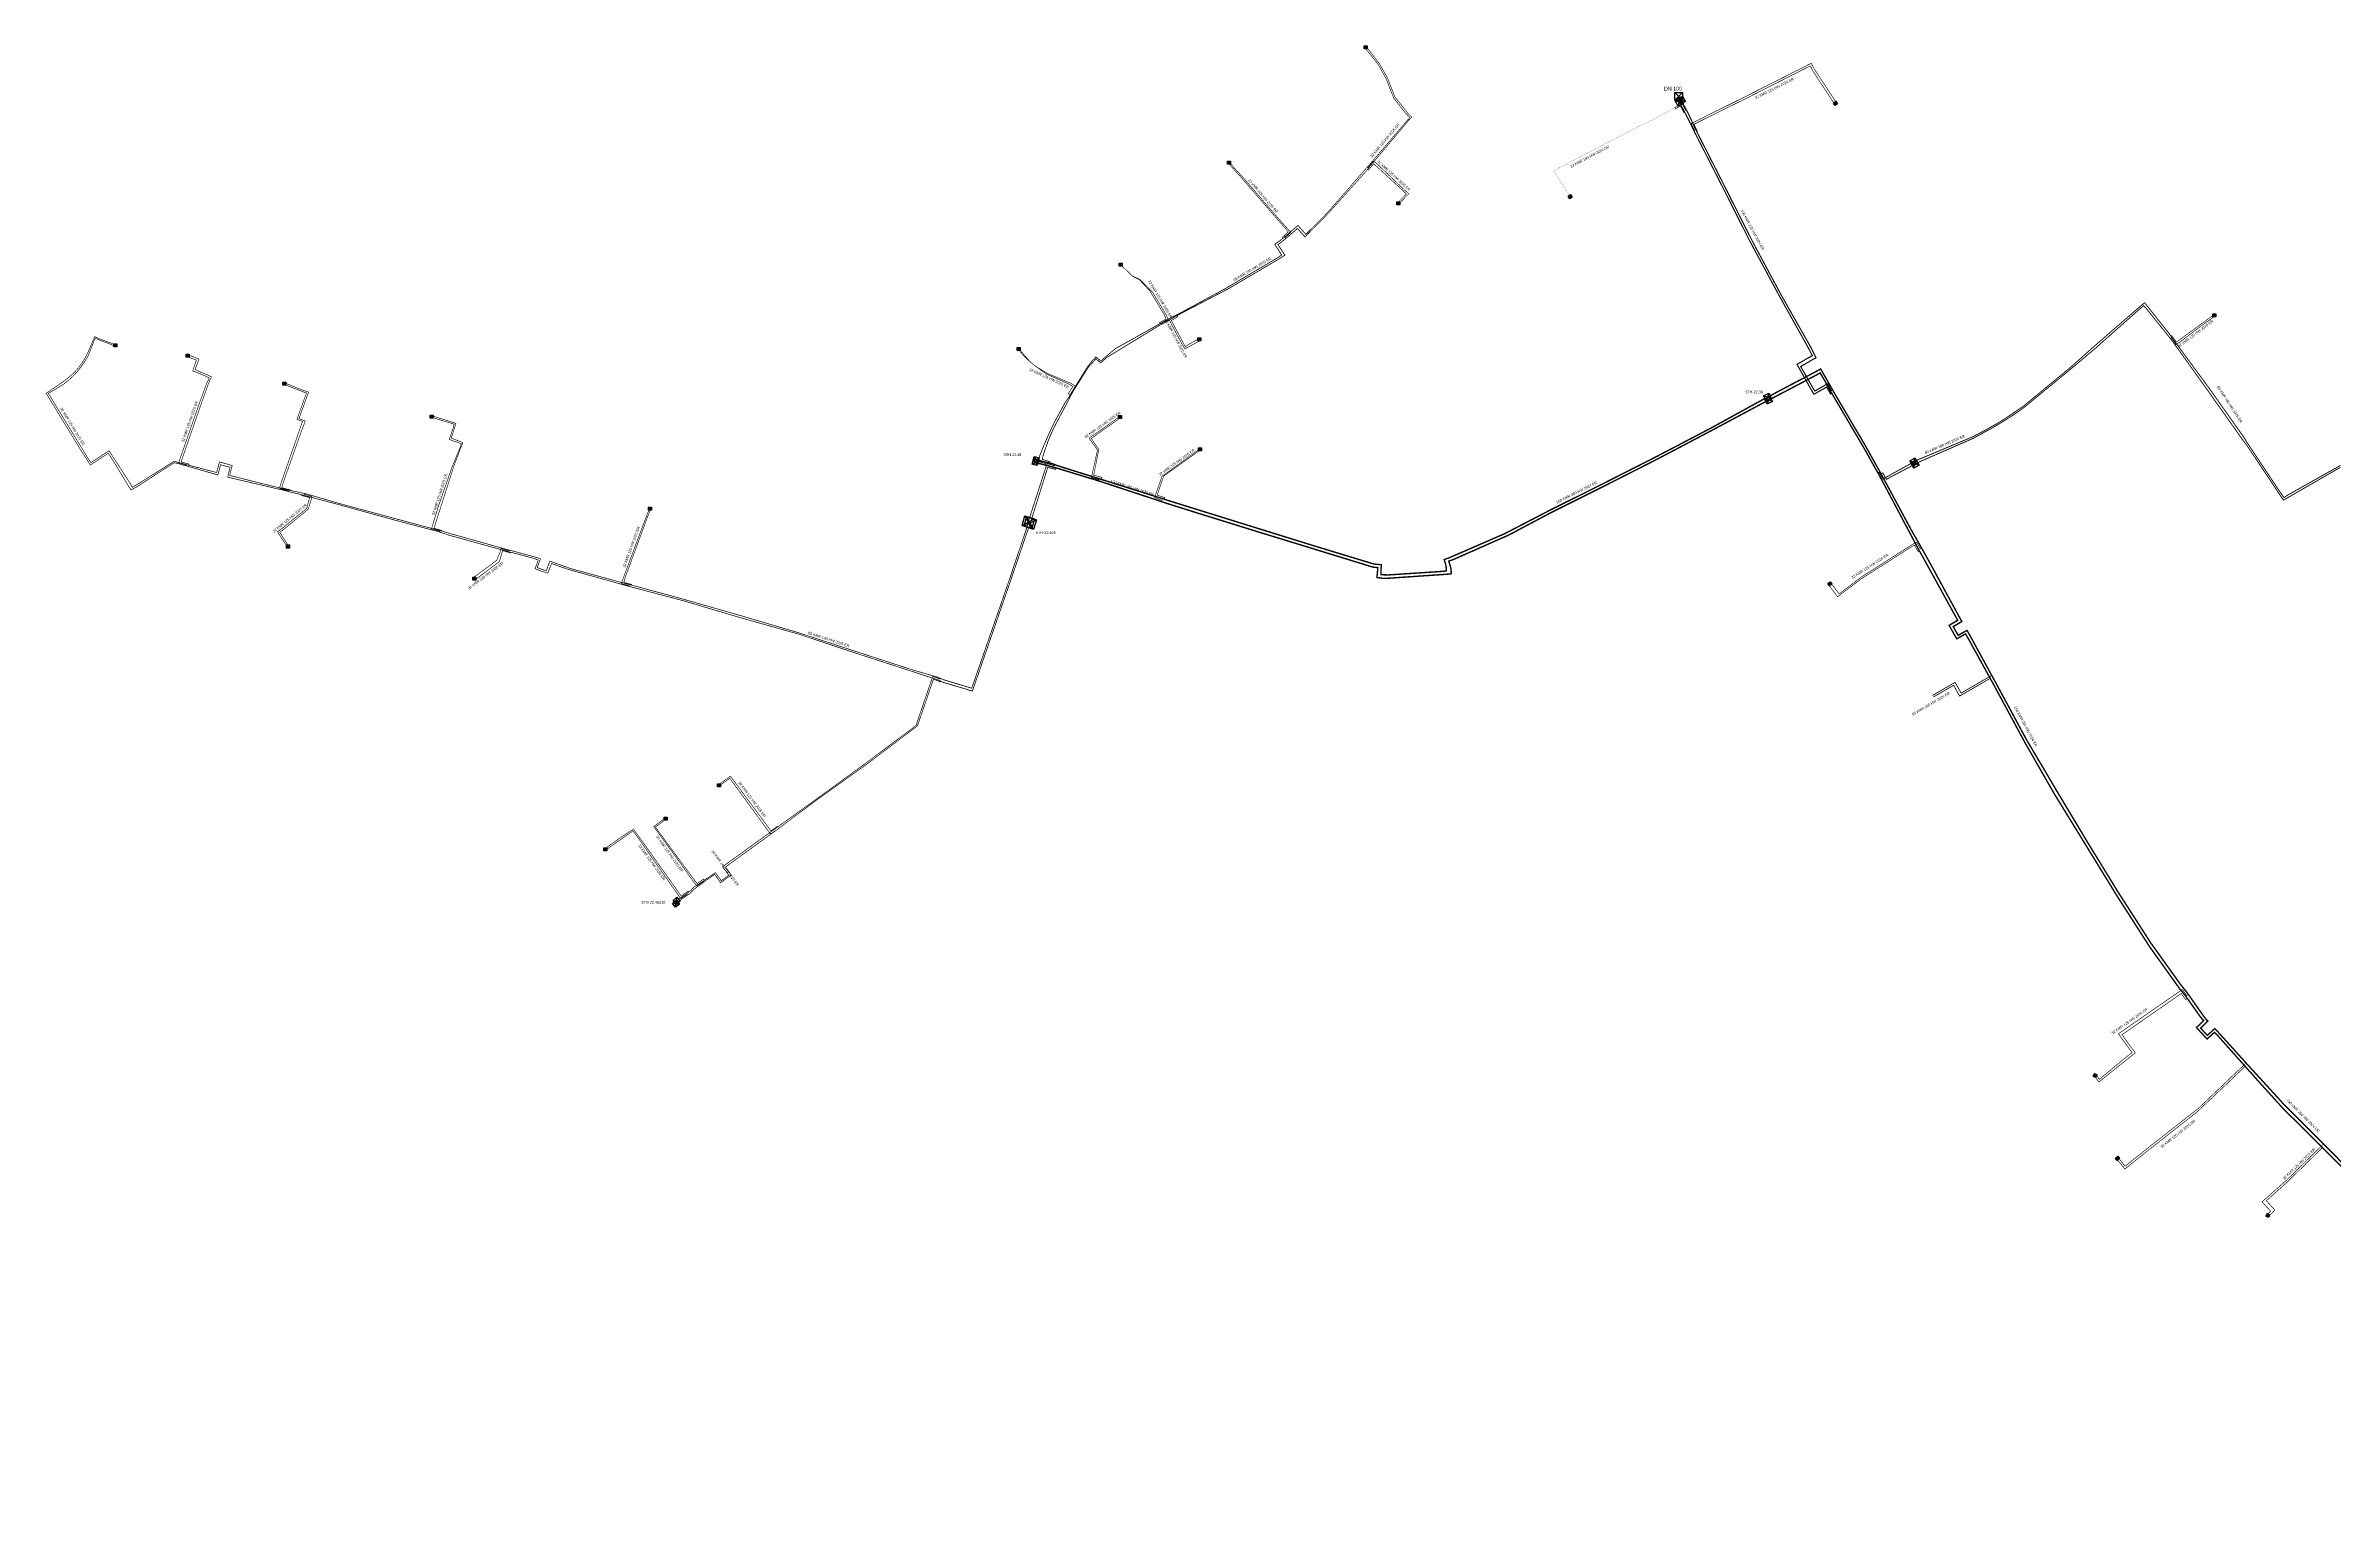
# Model space of a CAD drawing. Header units: metres. Extents: x 585854 to 590015, y 5316219 to 5318761.
# Drawn here: x 586241.4 to 586694.7, y 5318443.5 to 5318730.9 of the extents above; entities that cross this region are included whole.
import ezdxf
from ezdxf.enums import TextEntityAlignment as Align

# ---------------------------------------------------------------- set-up
doc = ezdxf.new("R2010")
doc.units = ezdxf.units.M
doc.header["$MEASUREMENT"] = 0
doc.layers.get('0').update_dxf_attribs({"color": 250, "linetype": 'CONTINUOUS'})
doc.styles.add('ARIAL NARROW', font='ARIAL.TTF', dxfattribs={"height": 3.3})
doc.styles.add('LIBERATION SANS', font='ARIAL.TTF', dxfattribs={"height": 3.3})

# ---------------------------------------------------------------- blocks, each defined once
blk = doc.blocks.new('FWM_SCHACHTUNBEKANNT')
at = {"color": 0}
for p, q in [((-0.5, -0.5), (0.5, 0.5)), ((-0.5, 0.5), (0.5, -0.5))]:
    blk.add_line(p, q, dxfattribs=at)
blk.add_lwpolyline([(-0.5, 0.5), (0.5, 0.5), (0.5, -0.5), (-0.5, -0.5)], close=True, dxfattribs=at)
blk = doc.blocks.new('FEW_GEBEINF-WOHN')
at = {"color": 0}
for p, q in [((-0.5, -0.5), (0.5, 0.5)), ((-0.5, 0.5), (0.5, -0.5))]:
    blk.add_line(p, q, dxfattribs=at)
blk.add_lwpolyline([(-0.5, 0.5), (0.5, 0.5), (0.5, -0.5), (-0.5, -0.5)], close=True, dxfattribs=at)
blk = doc.blocks.new('ECON_SCHIEBER')
at = {"color": 0}
for p, q in [((-0.5, -0.5), (0.5, 0.5)), ((-0.5, 0.5), (0.5, -0.5))]:
    blk.add_line(p, q, dxfattribs=at)
blk.add_lwpolyline([(-0.5, 0.5), (0.5, 0.5), (0.5, -0.5), (-0.5, -0.5)], close=True, dxfattribs=at)
blk = doc.blocks.new('ECON_ABSPERRVENTIL')
at = {"color": 0}
for p, q in [((-0.5, -0.5), (0.5, 0.5)), ((-0.5, 0.5), (0.5, -0.5))]:
    blk.add_line(p, q, dxfattribs=at)
blk.add_lwpolyline([(-0.5, 0.5), (0.5, 0.5), (0.5, -0.5), (-0.5, -0.5)], close=True, dxfattribs=at)

msp = doc.modelspace()

# ---------------------------------------------------------------- linework, layer by layer
at = {"layer": 'Fernwärme.Fernwärmeleitungen in Betrieb.Heizwasser-Doppelrohrleitung', "color": 1, "true_color": 0xff0000, "const_width": 0.032}
msp.add_lwpolyline([(586564.05, 5318718.63), (586563.52, 5318718.35), (586559.73, 5318716.28), (586558.53, 5318715.71), (586557.33, 5318715.13), (586551.55, 5318712.15), (586540.92, 5318706.58), (586540.08, 5318706.04), (586540.62, 5318705.2), (586543.31, 5318700.98)], dxfattribs=at)
at = {"layer": 'Fernwärme.Fernwärmeleitungen in Betrieb.Heizwasserleitung Rücklauf', "color": 254, "true_color": 0xccccff}
for points, const_width in [([(586492.04, 5318694.62), (586495.22, 5318697.82), (586502.75, 5318706.44), (586503.48, 5318707.25), (586510.97, 5318716.02), (586511.58, 5318716.69), (586510.86, 5318717.34), (586508.36, 5318720.52), (586506.81, 5318724.46), (586505.28, 5318727.18), (586502.72, 5318730.44)], 0.125), ([(586567.81, 5318714.08), (586567.96, 5318714.15), (586567.74, 5318714.6), (586567.3, 5318715.5), (586568.19, 5318715.94), (586578.2, 5318720.91), (586588.66, 5318726.2), (586590.16, 5318726.96), (586591.05, 5318727.42), (586591.51, 5318726.53), (586595.19, 5318720.91), (586596.03, 5318719.62), (586595.86, 5318719.46)], 0.125), ([(586566, 5318717.7), (586565.84, 5318717.62), (586565.62, 5318718.06), (586565.12, 5318718.93), (586564.7, 5318718.69), (586564.17, 5318718.41), (586564.05, 5318718.63)], 0.125), ([(586566, 5318717.7), (586565.76, 5318718.14), (586565.28, 5318719.05), (586564.93, 5318719.72), (586564.59, 5318720.38)], 0.225), ([(586567.81, 5318714.08), (586567.59, 5318714.53), (586566.24, 5318717.26), (586566, 5318717.7)], 0.225), ([(586595.09, 5318662.12), (586594.85, 5318661.94), (586594.61, 5318662.42), (586594.11, 5318663.28), (586593.25, 5318662.79), (586592.46, 5318662.34), (586591.59, 5318661.84), (586591.09, 5318662.7), (586588.73, 5318666.9), (586588.24, 5318667.77), (586589.11, 5318668.27), (586590.4, 5318669.02), (586591.28, 5318669.48), (586590.82, 5318670.37), (586590.41, 5318671.17), (586584.56, 5318681.65), (586578.88, 5318692.22), (586573.48, 5318702.94), (586568.03, 5318713.63), (586567.81, 5318714.08)], 0.225), ([(586486.45, 5318692.79), (586486.31, 5318692.96), (586486.75, 5318693.33), (586487.46, 5318694.02), (586486.84, 5318694.79), (586485.52, 5318696.27), (586478.4, 5318704.52), (586475.67, 5318707.54)], 0.125), ([(586503.12, 5318706.86), (586503.27, 5318706.75), (586503.64, 5318707.19), (586504.33, 5318708.05), (586505.15, 5318707.4), (586510.54, 5318702.27), (586511.33, 5318701.57), (586510.76, 5318701), (586509.42, 5318699.58)], 0.125), ([(586439.37, 5318647.82), (586439.44, 5318648.1), (586438.81, 5318648.29), (586437.91, 5318648.55), (586438.16, 5318649.51), (586438.89, 5318651.33), (586440.33, 5318654.64), (586441.26, 5318656.52), (586443.32, 5318660.3), (586444.03, 5318661.29), (586444.52, 5318662.16), (586447.69, 5318667.28), (586448.66, 5318668.5), (586449.37, 5318669.25), (586450.1, 5318668.63), (586450.33, 5318668.41), (586451, 5318669.02), (586453.23, 5318670.89), (586461.53, 5318675.53), (586462.55, 5318676.1), (586464.7, 5318677.26), (586465.68, 5318677.73), (586474.99, 5318682.77), (586485.33, 5318688.87), (586486.15, 5318689.42), (586485.66, 5318690.22), (586485.3, 5318690.78), (586484.78, 5318691.57), (586485.69, 5318692.17), (586486.08, 5318692.48), (586486.86, 5318693.13), (586488.67, 5318694.68), (586489.39, 5318695.28), (586489.97, 5318694.61), (586490.95, 5318693.53), (586492.04, 5318694.62)], 0.16), ([(586462.06, 5318675.83), (586461.95, 5318676.04), (586462.49, 5318676.32), (586463.29, 5318676.75), (586462.88, 5318677.63), (586460.1, 5318682.27), (586457.9, 5318684.6), (586456.63, 5318685.22), (586454.27, 5318687.53)], 0.125), ([(586465.19, 5318677.49), (586465.25, 5318677.34), (586463.91, 5318676.56), (586464.36, 5318675.67), (586466.47, 5318671.69), (586467.02, 5318670.86), (586467.74, 5318671.24), (586469.96, 5318672.45)], 0.125), ([(586612.04, 5318648.81), (586623.03, 5318653.42), (586623.94, 5318653.89), (586625.28, 5318654.6), (586626.63, 5318655.35), (586628.11, 5318656.19), (586629.6, 5318657.13), (586631.05, 5318658.08), (586632.41, 5318659.03), (586633.29, 5318659.65), (586642.56, 5318667.29), (586647.18, 5318671.42), (586656.27, 5318679.3), (586657.1, 5318679.97), (586657.7, 5318679.23), (586661.98, 5318673.83), (586662.62, 5318672.91), (586669.7, 5318663.29), (586676.64, 5318653.5), (586677.48, 5318652.13), (586684.11, 5318642.2), (586684.7, 5318641.38), (586685.5, 5318641.92), (586695.91, 5318647.76)], 0.18), ([(586662.82, 5318673), (586663.38, 5318672.19), (586664.15, 5318672.74), (586668.16, 5318675.67), (586669.83, 5318676.87), (586670.76, 5318677.55)], 0.125), ([(586257.73, 5318643.66), (586254.32, 5318649.3), (586253.73, 5318650.16), (586252.93, 5318649.66), (586250.96, 5318648.34), (586250.17, 5318647.82), (586249.67, 5318648.67), (586248.19, 5318650.94), (586241.87, 5318661.32), (586241.44, 5318662.05), (586242.28, 5318662.62), (586243.49, 5318663.45), (586244.32, 5318664.01), (586244.66, 5318664.24), (586244.86, 5318664.38), (586245.14, 5318664.6), (586245.62, 5318664.99), (586245.89, 5318665.21), (586246.12, 5318665.4), (586246.32, 5318665.56), (586246.68, 5318665.89), (586246.94, 5318666.13), (586247.33, 5318666.54), (586247.49, 5318666.7), (586247.92, 5318667.22), (586248.29, 5318667.71), (586248.42, 5318667.88), (586248.65, 5318668.25), (586248.89, 5318668.62), (586249.17, 5318669.12), (586249.32, 5318669.38), (586249.76, 5318670.23), (586250.66, 5318672.38), (586251.04, 5318673.27), (586251.85, 5318672.88), (586255.1, 5318671.68)], 0.125), ([(586662.33, 5318673.33), (586662.46, 5318673.46), (586662.82, 5318673)], 0.125), ([(586269.24, 5318647.64), (586269.29, 5318647.8), (586268.78, 5318647.95), (586267.69, 5318648.27), (586268.01, 5318649.25), (586271.78, 5318660.08), (586273.28, 5318664.15), (586273.74, 5318665.06), (586272.97, 5318665.47), (586271.59, 5318666.04), (586270.45, 5318666.46), (586271.18, 5318668.62), (586269.38, 5318669.28)], 0.125), ([(586444.26, 5318661.69), (586443.9, 5318661.96), (586444.2, 5318662.45), (586444.8, 5318663.39), (586444.07, 5318663.83), (586439.55, 5318665.86), (586438.59, 5318666.54), (586436.99, 5318667.73), (586435.94, 5318668.62), (586435.12, 5318669.41), (586434.07, 5318670.61)], 0.125), ([(586289.34, 5318642.61), (586289.38, 5318642.74), (586288.58, 5318642.93), (586287.64, 5318643.19), (586287.94, 5318644.22), (586291.91, 5318655.64), (586292.21, 5318656.47), (586291.93, 5318656.58), (586291.11, 5318656.88), (586291.44, 5318657.81), (586293, 5318662.1), (586292.28, 5318662.35), (586288.55, 5318663.81)], 0.125), ([(586595.09, 5318662.12), (586594.77, 5318662.68), (586593.33, 5318665.23), (586592.83, 5318666.08), (586591.96, 5318665.6), (586591.23, 5318665.21), (586590.71, 5318664.94), (586589.08, 5318664.07), (586588.27, 5318663.65), (586587.49, 5318663.24), (586586.69, 5318662.81), (586585.89, 5318662.4), (586583.27, 5318661.03), (586582.61, 5318660.69), (586581.94, 5318660.35), (586571.36, 5318654.69), (586560.74, 5318649.09), (586550.04, 5318643.66), (586539.31, 5318638.3), (586531.16, 5318633.97), (586520.19, 5318629.12), (586519.26, 5318628.8), (586519.55, 5318627.86), (586519.69, 5318627.26), (586519.77, 5318626.29), (586518.79, 5318626.19), (586506.81, 5318625.37), (586506, 5318625.41), (586505.02, 5318625.55), (586505.13, 5318626.53), (586505.2, 5318627.51), (586504.22, 5318627.61)], 0.28), ([(586604.28, 5318646.24), (586603.96, 5318646.8), (586601.5, 5318651.21), (586595.41, 5318661.55), (586595.09, 5318662.12)], 0.28), ([(586319.31, 5318634.56), (586319.35, 5318634.74), (586318.81, 5318634.9), (586317.75, 5318635.19), (586318.05, 5318636.17), (586319.14, 5318639.71), (586319.29, 5318640.14), (586321.84, 5318647.45), (586323.29, 5318650.97), (586323.68, 5318652.03), (586322.91, 5318652.35), (586322.04, 5318652.62), (586321.28, 5318652.89), (586321.62, 5318653.87), (586322.15, 5318655.45), (586322.24, 5318655.93), (586317.75, 5318657.29)], 0.125), ([(586449.98, 5318644.66), (586450.05, 5318644.88), (586449.43, 5318645.07), (586449.27, 5318645.11), (586448.47, 5318645.33), (586448.68, 5318646.27), (586449.68, 5318650.79), (586449.66, 5318650.83), (586448.63, 5318652.28), (586448.05, 5318653.12), (586448.75, 5318653.68), (586450.93, 5318655.18), (586453.99, 5318657.39)], 0.125), ([(586437.48, 5318648.33), (586437.21, 5318648.4)], 0.28), ([(586504.22, 5318627.61), (586492.75, 5318631.14), (586481.44, 5318634.61), (586469.93, 5318638.18), (586462.92, 5318640.39), (586461.9, 5318640.74), (586450.48, 5318644.5), (586449.44, 5318644.83), (586441.97, 5318647.12), (586440.97, 5318647.41), (586439.85, 5318647.7), (586438.83, 5318647.94), (586437.48, 5318648.33)], 0.28), ([(586462.39, 5318640.56), (586462.48, 5318640.81), (586461.92, 5318641.02), (586460.98, 5318641.38), (586461.28, 5318642.25), (586462.47, 5318645.6), (586469.86, 5318650.95)], 0.125), ([(586604.28, 5318646.24), (586604.52, 5318646.37), (586604.76, 5318645.94), (586605.25, 5318645.06), (586606.12, 5318645.54), (586607.87, 5318646.51), (586610.73, 5318648.09), (586611.38, 5318648.45), (586612.04, 5318648.81)], 0.18), ([(586418.21, 5318605.22), (586413.01, 5318606.93), (586401.75, 5318610.58), (586390.35, 5318614.37), (586378.79, 5318617.63), (586367.42, 5318621.01), (586357.42, 5318623.65), (586356.32, 5318623.95), (586344.87, 5318627.15), (586342.5, 5318627.97), (586341.54, 5318628.32), (586341.13, 5318627.29), (586340.79, 5318626.4), (586339.89, 5318626.7), (586339.27, 5318626.91), (586338.27, 5318627.29), (586338.62, 5318628.2), (586338.91, 5318629.02), (586337.96, 5318629.35), (586333.9, 5318630.44), (586332.91, 5318630.69), (586321.23, 5318633.93), (586319.87, 5318634.39), (586318.79, 5318634.72), (586310.67, 5318636.87), (586299.12, 5318640.06), (586292.54, 5318641.81), (586291.64, 5318642.03), (586288.66, 5318642.78), (586278.45, 5318645.18), (586277.4, 5318645.45), (586277.65, 5318646.49), (586277.88, 5318647.38), (586276.89, 5318647.64), (586275.97, 5318647.88), (586275.71, 5318646.88), (586275.46, 5318645.89), (586274.53, 5318646.13), (586269.71, 5318647.52), (586268.72, 5318647.78), (586267.78, 5318648.07), (586266.85, 5318648.29), (586266.01, 5318647.81), (586259.54, 5318643.61), (586258.26, 5318642.89), (586257.73, 5318643.67)], 0.14), ([(586441.47, 5318647.26), (586441.38, 5318646.97), (586440.79, 5318647.13), (586439.81, 5318647.36), (586439.46, 5318646.22), (586436.62, 5318637.13), (586436.62, 5318637.13)], 0.16), ([(586612.5, 5318630.8), (586612.18, 5318631.36), (586610.22, 5318635.07), (586604.6, 5318645.67), (586604.28, 5318646.24)], 0.28), ([(586292.06, 5318641.93), (586292.02, 5318641.78), (586292.58, 5318641.64), (586293.62, 5318641.38), (586293.38, 5318640.53), (586293.05, 5318639.28), (586293.03, 5318639.23), (586288.1, 5318635.22), (586287.25, 5318634.63), (586287.78, 5318633.79), (586289.19, 5318631.64)], 0.125), ([(586356.9, 5318623.79), (586356.94, 5318623.93), (586356.31, 5318624.09), (586355.38, 5318624.34), (586355.69, 5318625.29), (586359.89, 5318636.52), (586360.89, 5318639.1)], 0.125), ([(586436.08, 5318635.56), (586432.2, 5318624.15), (586425.21, 5318603.97), (586424.89, 5318603.04), (586423.85, 5318603.38), (586419.12, 5318604.77), (586418.21, 5318605.22)], 0.16), ([(586436.62, 5318637.13), (586436.09, 5318635.56), (586436.08, 5318635.56)], 0.16), ([(586333.41, 5318630.56), (586333.37, 5318630.42), (586332.83, 5318630.57), (586331.84, 5318630.89), (586331.57, 5318629.95), (586331.46, 5318629.54), (586331.17, 5318628.68), (586326.43, 5318625.11)], 0.125), ([(586612.5, 5318630.8), (586612.24, 5318630.66), (586612, 5318631.09), (586611.5, 5318631.96), (586610.63, 5318631.46), (586600.98, 5318625.29), (586597.08, 5318622.35), (586596.28, 5318621.75), (586595.67, 5318622.54), (586594.49, 5318624.1), (586594.74, 5318624.3)], 0.125), ([(586627.32, 5318604.08), (586627, 5318604.68), (586622.12, 5318613.53), (586621.62, 5318614.37), (586620.75, 5318613.89), (586619.89, 5318613.41), (586619.39, 5318614.26), (586618.85, 5318615.21), (586618.37, 5318616.07), (586619.22, 5318616.57), (586620.07, 5318617.08), (586619.59, 5318617.94), (586613.8, 5318628.45), (586612.82, 5318630.24), (586612.5, 5318630.8)], 0.28), ([(586418.68, 5318604.99), (586418.62, 5318604.84), (586418.09, 5318605.07), (586417.19, 5318605.38), (586416.86, 5318604.48), (586414.28, 5318596.93), (586413.96, 5318596.11), (586413.15, 5318595.49), (586403.58, 5318588.28), (586393.77, 5318581.27), (586386.12, 5318575.54), (586385.74, 5318575.26), (586376.75, 5318568.75), (586375.99, 5318568.17), (586376.55, 5318567.38), (586377.1, 5318566.58), (586376.37, 5318566.08), (586375.8, 5318565.65), (586375.02, 5318565.11), (586374.39, 5318565.96), (586373.83, 5318566.73), (586372.92, 5318566.09), (586372.16, 5318565.57), (586371.29, 5318564.92), (586369.66, 5318563.71), (586369.01, 5318563), (586368.1, 5318562.38), (586366.3, 5318561.05)], 0.14), ([(586627.32, 5318604.08), (586626.52, 5318605.56), (586625.64, 5318605.07), (586621.26, 5318602.53), (586620.45, 5318602.06), (586619.96, 5318602.94), (586619.75, 5318603.31), (586619.26, 5318604.19), (586618.38, 5318603.69), (586615.28, 5318601.89)], 0.16), ([(586665.55, 5318542.16), (586665.18, 5318542.69), (586663.99, 5318544.15), (586658.1, 5318552.38), (586651.62, 5318562.48), (586645.34, 5318572.71), (586639.06, 5318582.93), (586638.86, 5318583.29), (586633.32, 5318592.97), (586627.62, 5318603.53), (586627.32, 5318604.08)], 0.28), ([(586385.76, 5318575.27), (586385.72, 5318575.29), (586385.43, 5318575.09), (586384.92, 5318574.73), (586384.27, 5318575.6), (586377.26, 5318585.19), (586376.86, 5318585.76), (586376.58, 5318585.57), (586374.85, 5318584.35)], 0.125), ([(586371.71, 5318565.24), (586371.62, 5318565.36), (586371.14, 5318565.01), (586370.33, 5318564.44), (586369.75, 5318565.17), (586366.3, 5318570.01), (586362.77, 5318574.83), (586362.06, 5318575.8), (586361.77, 5318576.2), (586362.59, 5318576.8), (586364.01, 5318577.85)], 0.125), ([(586368.55, 5318562.69), (586368.42, 5318562.85), (586367.97, 5318562.52), (586367.14, 5318561.92), (586366.58, 5318562.71), (586365.16, 5318564.73), (586358.27, 5318574.56), (586357.65, 5318575.35), (586356.91, 5318574.82), (586355.26, 5318573.68), (586352.37, 5318571.61)], 0.125), ([(586366.3, 5318561.05), (586366.11, 5318560.88)], 0.14), ([(586665.55, 5318542.16), (586665.22, 5318541.94), (586664.94, 5318542.34), (586664.35, 5318543.14), (586663.54, 5318542.56), (586653.9, 5318535.87), (586653.45, 5318535.55), (586652.63, 5318534.98), (586653.19, 5318534.16), (586654.67, 5318532.16), (586655.26, 5318531.36), (586654.46, 5318530.76), (586648.85, 5318526.26), (586648.07, 5318525.63), (586647.82, 5318525.93), (586647.2, 5318526.72), (586647.3, 5318526.91)], 0.125), ([(586678.03, 5318527.56), (586677.62, 5318528.01), (586671.63, 5318534.74), (586670.94, 5318535.45), (586670.21, 5318534.8), (586669.48, 5318534.13), (586668.8, 5318534.84), (586668.03, 5318535.68), (586667.37, 5318536.41), (586668.09, 5318537.09), (586668.8, 5318537.77), (586668.14, 5318538.5), (586665.93, 5318541.63), (586665.55, 5318542.16)], 0.28), ([(586678.03, 5318527.56), (586676.96, 5318528.67), (586676.25, 5318527.97), (586667.53, 5318519.72), (586658.11, 5318512.3), (586653.97, 5318509), (586653.2, 5318508.37), (586652.56, 5318509.14), (586651.57, 5318510.34), (586651.72, 5318510.46)], 0.125), ([(586693.47, 5318511.48), (586693.03, 5318511.92), (586684.51, 5318520.37), (586679.09, 5318526.36), (586678.44, 5318527.13), (586678.03, 5318527.56)], 0.28), ([(586693.47, 5318511.48), (586692.32, 5318512.62), (586691.6, 5318511.91), (586685.15, 5318505.6), (586682.01, 5318502.8), (586681.22, 5318502.09), (586681.89, 5318501.33), (586682.2, 5318500.99), (586682.89, 5318500.24), (586682.62, 5318499.96), (586681.68, 5318499.05), (586681.49, 5318499.14)], 0.125), ([(586764.52, 5318443.68), (586764.11, 5318444.12), (586763.2, 5318445.06), (586762.51, 5318445.76), (586761.78, 5318445.1), (586761.06, 5318444.43), (586759.99, 5318445.52), (586758.96, 5318446.64), (586759.67, 5318447.33), (586760.38, 5318448.02), (586759.72, 5318448.75), (586751.04, 5318457.04), (586742.31, 5318465.25), (586733.58, 5318473.5), (586724.79, 5318481.67), (586716.02, 5318489.87), (586707.26, 5318498.07), (586698.56, 5318506.33), (586693.87, 5318511.06), (586693.47, 5318511.48)], 0.28)]:
    msp.add_lwpolyline(points, dxfattribs=dict(at, const_width=const_width))
at = {"layer": 'Fernwärme.Fernwärmeleitungen in Betrieb.Heizwasserleitung Vorlauf', "color": 254, "true_color": 0xffcccc}
for points, const_width in [([(586491.84, 5318694.09), (586495.54, 5318697.86), (586502.85, 5318705.98), (586503.5, 5318706.83), (586511.27, 5318716.05), (586511.91, 5318716.76), (586511.3, 5318717.34), (586508.58, 5318720.77), (586507.1, 5318724.54), (586505.54, 5318727.31), (586502.96, 5318730.67)], 0.125), ([(586568.36, 5318713.93), (586568.51, 5318713.99), (586568.27, 5318714.45), (586567.85, 5318715.35), (586568.75, 5318715.8), (586578.36, 5318720.56), (586588.82, 5318725.86), (586589.96, 5318726.44), (586590.85, 5318726.89), (586591.31, 5318726), (586594.84, 5318720.61), (586595.69, 5318719.32), (586595.86, 5318719.46)], 0.125), ([(586566.33, 5318718.17), (586566.17, 5318718.09), (586565.94, 5318718.53), (586565.45, 5318719.4), (586564.58, 5318718.92), (586564.05, 5318718.63)], 0.125), ([(586566.33, 5318718.17), (586566.09, 5318718.61), (586565.65, 5318719.45), (586565.31, 5318720.11), (586564.96, 5318720.78)], 0.225), ([(586568.36, 5318713.93), (586568.14, 5318714.38), (586566.57, 5318717.74), (586566.33, 5318718.17)], 0.225), ([(586595.26, 5318662.75), (586595.01, 5318662.57), (586594.78, 5318663.06), (586594.28, 5318663.92), (586593.41, 5318663.43), (586592.62, 5318662.97), (586591.76, 5318662.48), (586591.26, 5318663.34), (586589.46, 5318666.48), (586588.97, 5318667.35), (586589.83, 5318667.84), (586591.15, 5318668.62), (586592.02, 5318669.09), (586591.56, 5318669.97), (586591.03, 5318671.06), (586585.11, 5318681.5), (586579.44, 5318692.08), (586574.03, 5318702.79), (586568.58, 5318713.48), (586568.36, 5318713.93)], 0.225), ([(586486.94, 5318692.67), (586486.79, 5318692.88), (586487.26, 5318693.26), (586487.99, 5318693.93), (586487.29, 5318694.69), (586485.77, 5318696.37), (586478.56, 5318704.73), (586475.86, 5318707.7)], 0.125), ([(586503.18, 5318706.42), (586503.34, 5318706.26), (586503.72, 5318706.73), (586504.38, 5318707.51), (586505.19, 5318706.79), (586510.11, 5318702.26), (586510.85, 5318701.5), (586510.63, 5318701.28), (586509.2, 5318699.82)], 0.125), ([(586440.2, 5318648.22), (586440.27, 5318648.47), (586439.66, 5318648.66), (586438.74, 5318648.96), (586438.97, 5318649.94), (586439.91, 5318652.64), (586440.94, 5318655.03), (586443.98, 5318660.76), (586444.34, 5318661.54), (586444.89, 5318662.48), (586447.91, 5318667.27), (586448.74, 5318668.17), (586449.39, 5318668.89), (586449.8, 5318668.51), (586450.29, 5318668.06), (586451.03, 5318668.69), (586451.56, 5318669.16), (586461.86, 5318675.45), (586462.84, 5318675.94), (586464.96, 5318677.17), (586465.93, 5318677.71), (586475.51, 5318682.7), (586486.03, 5318688.89), (586486.81, 5318689.42), (586486.24, 5318690.26), (586485.91, 5318690.76), (586485.41, 5318691.51), (586486.12, 5318692), (586486.58, 5318692.39), (586487.39, 5318693.04), (586488.71, 5318694.19), (586489.3, 5318694.7), (586489.86, 5318694.03), (586490.79, 5318693.02), (586491.84, 5318694.09)], 0.16), ([(586462.35, 5318675.7), (586462.25, 5318675.87), (586462.82, 5318676.15), (586463.73, 5318676.59), (586463.32, 5318677.53), (586460.55, 5318682.1), (586457.99, 5318684.65), (586456.6, 5318685.27), (586454.27, 5318687.53)], 0.125), ([(586465.45, 5318677.44), (586465.57, 5318677.2), (586465.06, 5318676.91), (586464.9, 5318676.82), (586464.3, 5318676.47), (586464.76, 5318675.58), (586466.6, 5318672.15), (586467.07, 5318671.29), (586467.84, 5318671.78), (586469.76, 5318672.86)], 0.125), ([(586612.29, 5318648.38), (586623.18, 5318653.13), (586624.54, 5318653.88), (586625.25, 5318654.27), (586626.71, 5318655.08), (586627.25, 5318655.38), (586628.49, 5318656.11), (586629.94, 5318657.01), (586631.38, 5318657.96), (586632.65, 5318658.84), (586633.41, 5318659.4), (586642.69, 5318667.03), (586647.16, 5318670.8), (586656.1, 5318678.73), (586656.91, 5318679.41), (586657.54, 5318678.69), (586661.86, 5318673.32), (586662.52, 5318672.5), (586669.52, 5318662.71), (586676.46, 5318652.89), (586677.39, 5318651.66), (586684.06, 5318641.67), (586684.61, 5318640.87), (586685.46, 5318641.38), (586695.88, 5318647.38)], 0.18), ([(586662.75, 5318672.58), (586663.31, 5318671.69), (586664.01, 5318672.15), (586668.46, 5318675.51), (586670.05, 5318676.64), (586670.98, 5318677.3)], 0.125), ([(586258.04, 5318644.25), (586254.46, 5318649.77), (586253.89, 5318650.64), (586252.97, 5318650.08), (586251.06, 5318648.81), (586250.3, 5318648.31), (586249.73, 5318649.13), (586248.62, 5318650.96), (586242.4, 5318661.14), (586241.85, 5318662.03), (586242.91, 5318662.65), (586244.45, 5318663.57), (586245.03, 5318663.95), (586245.61, 5318664.43), (586246.33, 5318665.04), (586246.94, 5318665.63), (586247.48, 5318666.21), (586247.71, 5318666.47), (586248.13, 5318667), (586248.34, 5318667.29), (586248.56, 5318667.6), (586248.74, 5318667.85), (586248.97, 5318668.19), (586249.15, 5318668.47), (586249.34, 5318668.78), (586249.53, 5318669.08), (586249.67, 5318669.32), (586249.94, 5318669.93), (586250.79, 5318672.11), (586251.13, 5318672.96), (586251.96, 5318672.6), (586255.04, 5318671.42)], 0.125), ([(586662.2, 5318672.85), (586662.4, 5318673.02), (586662.75, 5318672.58)], 0.125), ([(586269.7, 5318647.79), (586269.75, 5318648.01), (586269.14, 5318648.16), (586268.18, 5318648.45), (586268.47, 5318649.39), (586272.25, 5318660.28), (586273.76, 5318664.47), (586274.19, 5318665.29), (586273.34, 5318665.71), (586271.84, 5318666.32), (586270.94, 5318666.72), (586271.69, 5318668.83), (586269.53, 5318669.68)], 0.125), ([(586444.63, 5318662.05), (586444.47, 5318662.14), (586444.76, 5318662.61), (586445.28, 5318663.49), (586444.4, 5318664.02), (586439.85, 5318665.93), (586438.28, 5318666.87), (586437.58, 5318667.28), (586437.18, 5318667.58), (586436.99, 5318667.73), (586436.66, 5318668.02), (586436.44, 5318668.21), (586436.23, 5318668.41), (586435.22, 5318669.56), (586434.22, 5318670.77)], 0.125), ([(586595.26, 5318662.75), (586594.94, 5318663.32), (586593.41, 5318666.01), (586592.91, 5318666.86), (586592.05, 5318666.38), (586591.08, 5318665.87), (586590.12, 5318665.36), (586588.53, 5318664.52), (586587.73, 5318664.1), (586586.93, 5318663.68), (586586.13, 5318663.26), (586585.34, 5318662.84), (586583.04, 5318661.61), (586582.38, 5318661.27), (586581.71, 5318660.93), (586571.19, 5318655.15), (586560.56, 5318649.58), (586549.86, 5318644.15), (586539.12, 5318638.79), (586530.29, 5318634.21), (586519.28, 5318629.43), (586518.35, 5318629.11), (586518.64, 5318628.17), (586518.72, 5318627.83), (586518.79, 5318626.85), (586517.81, 5318626.75), (586507.31, 5318626.06), (586505.83, 5318626.1), (586505.84, 5318627.09), (586505.91, 5318628.07), (586504.43, 5318628.22)], 0.28), ([(586289.84, 5318642.79), (586289.87, 5318642.9), (586289.05, 5318643.09), (586288.09, 5318643.35), (586288.36, 5318644.27), (586291.99, 5318654.55), (586292.44, 5318655.7), (586292.76, 5318656.55), (586291.95, 5318656.86), (586291.5, 5318657.03), (586291.83, 5318657.95), (586293.27, 5318661.89), (586293.42, 5318662.26), (586292.47, 5318662.58), (586288.67, 5318664.1)], 0.125), ([(586604.87, 5318646.11), (586601.67, 5318651.85), (586595.58, 5318662.19), (586595.26, 5318662.75)], 0.28), ([(586319.74, 5318634.74), (586319.78, 5318634.88), (586319.22, 5318635.03), (586318.25, 5318635.31), (586322.18, 5318647.62), (586323.53, 5318651.17), (586323.96, 5318652.25), (586323.17, 5318652.59), (586322.39, 5318652.89), (586321.68, 5318653.17), (586321.96, 5318654.05), (586322.43, 5318655.59), (586322.58, 5318656.1), (586322.11, 5318656.25), (586317.88, 5318657.57)], 0.125), ([(586450.45, 5318644.97), (586450.55, 5318645.36), (586449.99, 5318645.53), (586449.8, 5318645.6), (586448.91, 5318645.79), (586449.11, 5318646.73), (586449.94, 5318650.94), (586449.9, 5318650.96), (586449, 5318652.25), (586448.47, 5318653.09), (586449.37, 5318653.75), (586454.15, 5318657.13)], 0.125), ([(586418.06, 5318605.79), (586413.04, 5318607.25), (586401.85, 5318610.88), (586390.39, 5318614.63), (586378.89, 5318618.03), (586367.45, 5318621.31), (586357.89, 5318623.91), (586356.84, 5318624.17), (586345.35, 5318627.31), (586342.12, 5318628.46), (586341.23, 5318628.8), (586340.85, 5318627.83), (586340.5, 5318626.87), (586339.6, 5318627.18), (586338.7, 5318627.52), (586339.03, 5318628.42), (586339.35, 5318629.26), (586338.4, 5318629.57), (586333.64, 5318630.86), (586332.6, 5318631.13), (586321.05, 5318634.37), (586320.18, 5318634.62), (586319.17, 5318634.9), (586311, 5318637.1), (586299.41, 5318640.23), (586293.17, 5318642.06), (586292.13, 5318642.29), (586290.42, 5318642.66), (586289.08, 5318642.96), (586283.99, 5318644.2), (586278.69, 5318645.55), (586277.78, 5318645.79), (586278.04, 5318646.84), (586278.27, 5318647.74), (586276.75, 5318648.17), (586275.75, 5318648.44), (586275.49, 5318647.43), (586275.2, 5318646.35), (586274.28, 5318646.58), (586270.23, 5318647.65), (586269.15, 5318647.93), (586267.68, 5318648.34), (586266.75, 5318648.56), (586265.95, 5318648.06), (586259.59, 5318644.06), (586258.51, 5318643.43), (586258.04, 5318644.25)], 0.14), ([(586437.68, 5318648.84), (586437.3, 5318648.98)], 0.28), ([(586504.43, 5318628.22), (586493.06, 5318631.67), (586481.6, 5318635.23), (586470.12, 5318638.8), (586463.44, 5318640.88), (586462.39, 5318641.22), (586450.95, 5318644.82), (586449.92, 5318645.14), (586441.74, 5318647.71), (586440.69, 5318648.12), (586439.61, 5318648.34), (586437.68, 5318648.84)], 0.28), ([(586462.9, 5318641.06), (586463.02, 5318641.38), (586462.44, 5318641.56), (586461.49, 5318641.87), (586461.82, 5318642.8), (586462.78, 5318645.63), (586469.96, 5318650.76)], 0.125), ([(586604.87, 5318646.11), (586605.22, 5318646.3), (586605.46, 5318645.86), (586605.95, 5318644.99), (586606.82, 5318645.47), (586608.02, 5318646.1), (586610.97, 5318647.67), (586611.63, 5318648.03), (586612.29, 5318648.39)], 0.18), ([(586441.21, 5318647.92), (586441.14, 5318647.69), (586440.59, 5318647.87), (586439.69, 5318648.12), (586436.16, 5318637.17), (586435.76, 5318635.66), (586431.93, 5318624.26), (586425.03, 5318604.37), (586424.76, 5318603.62), (586419.09, 5318605.33), (586418.06, 5318605.79)], 0.16), ([(586612.91, 5318631.4), (586612.59, 5318631.97), (586610.87, 5318634.97), (586605.18, 5318645.54), (586604.87, 5318646.11)], 0.28), ([(586292.58, 5318642.19), (586292.53, 5318642.02), (586293.13, 5318641.88), (586294.11, 5318641.59), (586293.81, 5318640.62), (586293.38, 5318639.12), (586293.34, 5318639.08), (586288.55, 5318635.14), (586287.68, 5318634.51), (586288.25, 5318633.65), (586289.45, 5318631.79)], 0.125), ([(586357.38, 5318624.03), (586357.42, 5318624.17), (586356.82, 5318624.32), (586355.87, 5318624.59), (586356.14, 5318625.6), (586360.29, 5318636.89), (586361.12, 5318639.02)], 0.125), ([(586333.13, 5318630.99), (586333.08, 5318630.83), (586332.49, 5318630.99), (586331.52, 5318631.3), (586331.29, 5318630.41), (586331, 5318629.81), (586330.67, 5318628.95), (586326.07, 5318625.54)], 0.125), ([(586612.91, 5318631.4), (586612.66, 5318631.26), (586612.41, 5318631.7), (586611.91, 5318632.56), (586611.04, 5318632.06), (586600.93, 5318625.6), (586597.38, 5318622.91), (586596.58, 5318622.31), (586595.98, 5318623.1), (586594.98, 5318624.42), (586594.74, 5318624.3)], 0.125), ([(586627.62, 5318604.67), (586627.3, 5318605.26), (586622.4, 5318614.23), (586621.9, 5318615.07), (586621.06, 5318614.59), (586620.17, 5318614.11), (586619.66, 5318614.98), (586619.19, 5318615.82), (586620.04, 5318616.32), (586620.89, 5318616.83), (586620.41, 5318617.69), (586614.68, 5318628.23), (586613.23, 5318630.84), (586612.91, 5318631.4)], 0.28), ([(586418.54, 5318605.57), (586418.48, 5318605.44), (586417.95, 5318605.64), (586417.05, 5318605.92), (586416.74, 5318605.05), (586414.06, 5318597.2), (586413.74, 5318596.22), (586412.94, 5318595.62), (586403.23, 5318588.36), (586393.6, 5318581.36), (586387.01, 5318576.63), (586385.39, 5318575.46), (586376.31, 5318568.9), (586375.42, 5318568.23), (586376.04, 5318567.39), (586376.64, 5318566.55), (586375.85, 5318565.98), (586375.15, 5318565.48), (586374.57, 5318566.27), (586374, 5318567.08), (586373.16, 5318566.5), (586372.23, 5318565.87), (586371.42, 5318565.3), (586369.66, 5318564.17), (586369.17, 5318563.59), (586368.25, 5318562.9), (586366.44, 5318561.62)], 0.14), ([(586627.62, 5318604.67), (586626.82, 5318606.15), (586625.94, 5318605.66), (586621.13, 5318602.86), (586620.75, 5318602.65), (586620.26, 5318603.53), (586620.05, 5318603.9), (586619.55, 5318604.77), (586618.68, 5318604.28), (586615.1, 5318602.19)], 0.16), ([(586665.75, 5318542.96), (586665.37, 5318543.49), (586664.19, 5318544.95), (586658.3, 5318553.18), (586651.81, 5318563.28), (586645.54, 5318573.51), (586639.52, 5318583.56), (586639.38, 5318583.81), (586633.62, 5318593.56), (586627.92, 5318604.12), (586627.62, 5318604.67)], 0.28), ([(586386.33, 5318576.13), (586386.25, 5318576.23), (586385.78, 5318575.89), (586385, 5318575.34), (586384.41, 5318576.15), (586377.29, 5318585.76), (586376.99, 5318586.18), (586376.68, 5318585.99), (586374.65, 5318584.5)], 0.125), ([(586371.81, 5318565.57), (586371.64, 5318565.81), (586371.2, 5318565.49), (586370.38, 5318564.9), (586369.87, 5318565.58), (586366.28, 5318570.41), (586362.64, 5318575.37), (586362.1, 5318576.12), (586362.49, 5318576.4), (586364.19, 5318577.64)], 0.125), ([(586368.72, 5318563.25), (586368.58, 5318563.43), (586368.04, 5318563.03), (586367.23, 5318562.43), (586366.66, 5318563.21), (586365.26, 5318565.22), (586358.38, 5318574.85), (586357.76, 5318575.69), (586356.99, 5318575.19), (586355.25, 5318574.05), (586352.15, 5318571.85)], 0.125), ([(586366.44, 5318561.62), (586366.15, 5318561.37)], 0.14), ([(586665.75, 5318542.96), (586665.42, 5318542.73), (586665.14, 5318543.14), (586664.55, 5318543.95), (586663.74, 5318543.36), (586653.88, 5318536.52), (586652.73, 5318535.72), (586651.91, 5318535.15), (586652.48, 5318534.33), (586654.02, 5318532.23), (586654.62, 5318531.43), (586653.82, 5318530.83), (586648.91, 5318526.78), (586648.14, 5318526.15), (586647.5, 5318526.92), (586647.3, 5318526.91)], 0.125), ([(586678.23, 5318528.24), (586677.81, 5318528.68), (586671.68, 5318535.47), (586671, 5318536.18), (586670.27, 5318535.52), (586669.53, 5318534.86), (586668.85, 5318535.57), (586668.19, 5318536.3), (586668.91, 5318536.98), (586669.62, 5318537.66), (586668.96, 5318538.4), (586666.13, 5318542.43), (586665.75, 5318542.96)], 0.28), ([(586678.23, 5318528.24), (586677.15, 5318529.35), (586676.44, 5318528.64), (586667.74, 5318520.38), (586658.3, 5318512.97), (586654.02, 5318509.56), (586653.25, 5318508.93), (586652.61, 5318509.7), (586651.88, 5318510.58), (586651.72, 5318510.46)], 0.125), ([(586693.67, 5318512.17), (586693.23, 5318512.61), (586684.75, 5318521.1), (586679.31, 5318527.06), (586678.63, 5318527.8), (586678.23, 5318528.24)], 0.28), ([(586693.67, 5318512.17), (586692.53, 5318513.31), (586691.8, 5318512.6), (586685.36, 5318506.29), (586681.16, 5318502.57), (586680.38, 5318501.87), (586681.05, 5318501.1), (586681.36, 5318500.76), (586682.05, 5318500.02), (586681.28, 5318499.28), (586681.49, 5318499.14)], 0.125), ([(586765.12, 5318443.76), (586764.74, 5318444.18), (586763.18, 5318445.87), (586762.48, 5318446.56), (586761.77, 5318445.87), (586761.09, 5318445.2), (586760.36, 5318445.87), (586759.67, 5318446.58), (586760.36, 5318447.29), (586761.05, 5318448), (586760.36, 5318448.7), (586751.79, 5318457.1), (586743.23, 5318465.51), (586734.49, 5318473.73), (586725.55, 5318481.74), (586716.85, 5318490), (586708.09, 5318498.21), (586699.34, 5318506.42), (586694.08, 5318511.76), (586693.67, 5318512.17)], 0.28)]:
    msp.add_lwpolyline(points, dxfattribs=dict(at, const_width=const_width))

# ---------------------------------------------------------------- block references
at = {"layer": 'Fernwärme.Anlagen in Betrieb.Schacht', "color": 0, "xscale": 1.5, "yscale": 1.5}
msp.add_blockref('FWM_SCHACHTUNBEKANNT', (586564.8, 5318720.87), dxfattribs=at)
at = {"layer": 'Fernwärme.Gebäudeeinführungen in Betrieb.Wohngebäude', "color": 0, "xscale": 0.6, "yscale": 0.6}
for p in [(586502.82, 5318730.59), (586475.7, 5318707.71), (586509.28, 5318699.66), (586454.27, 5318687.53), (586670.91, 5318677.5), (586255.15, 5318671.55), (586434.06, 5318670.82), (586469.88, 5318672.71), (586269.44, 5318669.5), (586288.58, 5318663.97), (586317.81, 5318657.44), (586454.14, 5318657.35), (586469.99, 5318650.94), (586361.03, 5318639.16), (586289.34, 5318631.69), (586326.24, 5318625.3), (586374.72, 5318584.37), (586364.15, 5318577.8), (586352.19, 5318571.67)]:
    msp.add_blockref('FEW_GEBEINF-WOHN', p, dxfattribs=at)
for p, rotation in [((586595.86, 5318719.46), 38.611979091), ((586543.31, 5318700.98), -57.495100373999996), ((586594.74, 5318624.3), 39.272576246999996), ((586647.3, 5318526.91), 62.75175199200001), ((586651.72, 5318510.46), 39.887512470000004), ((586681.49, 5318499.14), -206.711559)]:
    msp.add_blockref('FEW_GEBEINF-WOHN', p, dxfattribs=dict(at, rotation=rotation))
at = {"layer": 'Fernwärme.Schieber in Betrieb.Absperrventil', "color": 0, "xscale": 2, "yscale": 2}
for p, rotation in [((586435.98, 5318636.49), 73.05741680400001), ((586436.35, 5318636.34), 72.160484517)]:
    msp.add_blockref('ECON_ABSPERRVENTIL', p, dxfattribs=dict(at, rotation=rotation))
at = {"layer": 'Fernwärme.Schieber in Betrieb.Kugelhahn_ Einmal-', "color": 0}
for p, rotation in [((586437.35, 5318648.36), 344.85532908299996), ((586437.49, 5318648.91), 344.964879774), ((586366.17, 5318560.93), 39.819471327), ((586366.3, 5318561.5), 39.275480007)]:
    msp.add_blockref('ECON_ABSPERRVENTIL', p, dxfattribs=dict(at, rotation=rotation))
at = {"layer": 'Fernwärme.Schieber in Betrieb.Schieber', "color": 0, "xscale": 1.2, "yscale": 1.2}
for p, rotation in [((586564.93, 5318719.72), -242.46279307799998), ((586565.31, 5318720.11), -242.462793807), ((586582.38, 5318661.27), -153.022581981), ((586582.61, 5318660.69), -153.02258195400003), ((586611.38, 5318648.45), 28.647548415000003), ((586611.63, 5318648.03), 28.647549108000003)]:
    msp.add_blockref('ECON_SCHIEBER', p, dxfattribs=dict(at, rotation=rotation))

# ---------------------------------------------------------------- texts
at = {"layer": 'Fernwärme.Anlagen in Betrieb - Beschriftungen', "color": 30, "true_color": 0xff6600, "style": 'Liberation Sans'}
msp.add_text('DN 100', height=0.75, dxfattribs=at).set_placement((586563.67, 5318721.8), align=Align.BOTTOM_CENTER)
at = {"layer": 'Fernwärme.Fernwärmeleitungen in Betrieb - Beschriftungen.Beschriftung AGFW', "color": 242, "true_color": 0xcc0033, "style": 'Arial Narrow'}
for s, rotation, p in [('32 KMR 125 HW 2024 ER ', 26.8443, (586584.02, 5318722.1)), ('32 KMR 125 HW 2025 ER ', 49.8465, (586506.99, 5318711.94)), ('32 KMR 125 HW 2025 ER ', -42.6033, (586508.19, 5318704.78)), ('32 KMR 180 HW 2024 DR ', -332.3493, (586547.45, 5318708.62)), ('32 KMR 125 HW 2025 ER ', 310.7412, (586482.2, 5318700.8)), ('100 KMR 225 HW 2024 ER ', -61.7652, (586579.09, 5318694.15)), ('65 KMR 160 HW 2025 ER ', 30.4407, (586480.63, 5318686.32)), ('32 KMR 125 HW 2025 ER ', 300.7746, (586461.79, 5318680.41)), ('32 KMR 125 HW 2025 ER ', -61.8651, (586464.91, 5318672.59)), ('32 KMR 125 HW 2026 ER ', 36.9972, (586667.5, 5318673.57)), ('32 KMR 125 HW 2025 ER ', 335.4102, (586440.03, 5318664.59)), ('80 KMR 180 HW 2026 ER ', 303.1011, (586673.65, 5318659.54)), ('32 KMR 125 HW 2025 ER ', 301.4856, (586246.34, 5318655.16)), ('32 KMR 125 HW 2025 ER ', 70.8426, (586270.29, 5318656.4)), ('32 KMR 125 HW 2025 ER ', 35.3241, (586451.01, 5318655.5)), ('80 KMR 180 HW 2024 ER ', 23.3325, (586617.78, 5318651.57)), ('32 KMR 125 HW 2025 ER ', 35.5527, (586465.7, 5318648.07)), ('32 KMR 125 HW 2025 ER ', 72.2637, (586319.82, 5318641.98)), ('150 KMR 280 HW 2025 ER ', -17.4852, (586456.52, 5318642.9)), ('150 KMR 280 HW 2024 ER ', -333.468, (586544.86, 5318642.08)), ('32 KMR 125 HW 2025 ER ', 39.4803, (586290.05, 5318637.06)), ('32 KMR 125 HW 2025 ER ', 69.8103, (586357.76, 5318631.54)), ('32 KMR 125 HW 2025 ER ', 36.6867, (586328.79, 5318625.63)), ('32 KMR 125 HW 2024 ER ', -327.4254, (586602.97, 5318627.48)), ('50 KMR 140 HW 2025 ER ', 342.0405, (586396.4, 5318612.86)), ('65 KMR 160 HW 2024 ER ', -329.8086, (586615.06, 5318600.23)), ('150 KMR 280 HW 2024 ER ', -61.6635, (586633.21, 5318595.77)), ('32 KMR 125 HW 2025 ER ', 306.5472, (586380.97, 5318581.26)), ('32 KMR 125 HW 2025 ER ', 305.649, (586361.11, 5318568.83)), ('32 KMR 125 HW 2025 ER ', 305.5014, (586364.64, 5318570.51)), ('50 KMR 140 HW 2025 ER ', -53.4186, (586375.66, 5318567.64)), ('32 KMR 125 HW 2024 ER ', -325.2402, (586654.42, 5318537.37)), ('150 KMR 280 HW 2024 ER ', -45.0171, (586688.22, 5318518.57)), ('32 KMR 125 HW 2024 ER ', -321.8742, (586664.02, 5318515.05)), ('32 KMR 125 HW 2024 ER ', -315.6309, (586688.04, 5318509.14))]:
    msp.add_text(s, height=0.525, rotation=rotation, dxfattribs=at).set_placement(p, align=Align.BOTTOM_CENTER)
at = {"layer": 'Fernwärme.Schieber in Betrieb - Beschriftungen', "color": 0, "true_color": 0x000000, "style": 'Liberation Sans'}
for s, p in [('STH-22.39', (586577.95, 5318661.89)), ('STH-22.48', (586431.04, 5318649.46)), ('STH-22.46b', (586437.44, 5318634.04)), ('STH-22.46d10', (586359.27, 5318560.77))]:
    msp.add_text(s, height=0.525, dxfattribs=at).set_placement(p, align=Align.BOTTOM_LEFT)

doc.saveas('drawing.dxf')
